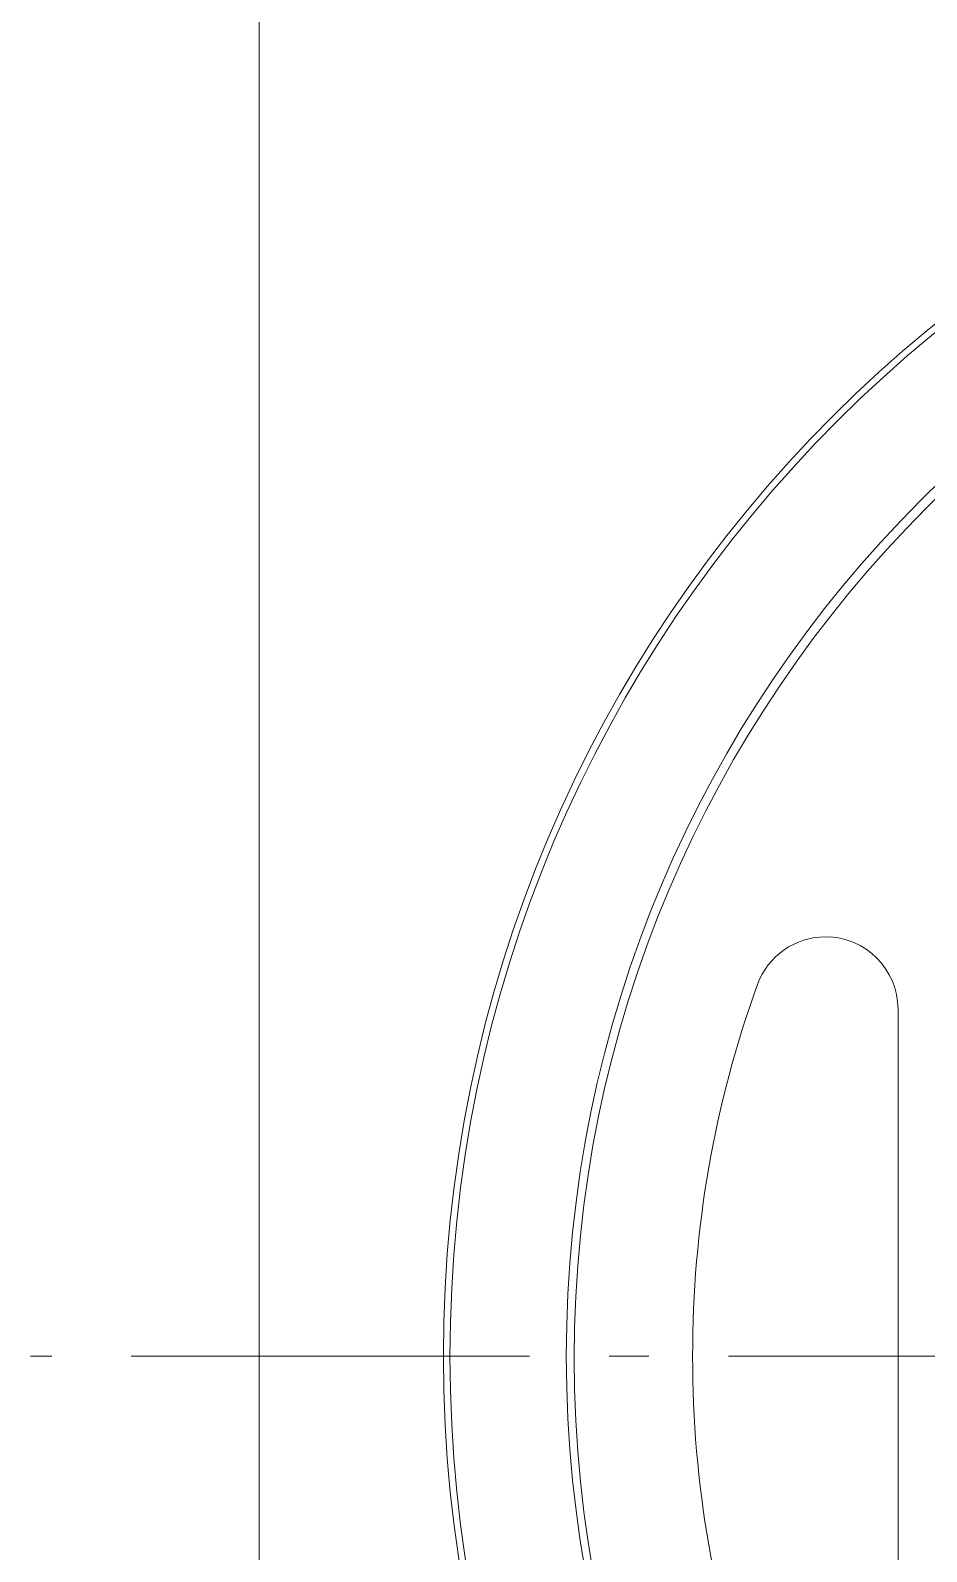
# Model space of a CAD drawing. Header units: millimetres. Extents: x -9564 to 494436, y -140371 to 4257.
# Drawn here: x 9246 to 9280, y -2101.1 to -2043.3 of the extents above; entities that cross this region are included whole.
import ezdxf

# ---------------------------------------------------------------- set-up
doc = ezdxf.new("R2010")
doc.units = ezdxf.units.MM
doc.header["$MEASUREMENT"] = 0
doc.linetypes.add('AI-Linetype-2', pattern=[2.25, 1.5, -0.3, 0.15, -0.3])
doc.linetypes.add('CENTER', pattern=[50.8, 31.75, -6.35, 6.35, -6.35])
for name, color, linetype, lineweight in [('BENDA', 7, 'Continuous', 30), ('BIDANG', 7, 'Continuous', 13), ('CENTER', 9, 'CENTER', 0), ('DINDING', 1, 'Continuous', 20)]:
    doc.layers.add(name, color=color, linetype=linetype, lineweight=lineweight)

# ---------------------------------------------------------------- blocks, each defined once
blk = doc.blocks.new('block 6')
at = {"layer": 'BIDANG', "color": 7, "lineweight": 9}
blk.add_open_spline([(37.4041, 28.0655), (37.4041, 30.5854), (35.3611, 32.6283), (32.8412, 32.6283), (30.3211, 32.6283), (28.2782, 30.5854), (28.2782, 28.0655), (28.2782, 25.5454), (30.3211, 23.5024), (32.8412, 23.5024), (35.3611, 23.5024), (37.4041, 25.5454), (37.4041, 28.0655), (37.4041, 28.0655), (37.4041, 28.0655), (37.4041, 28.0655)], degree=3, knots=[0, 0, 0, 0, 1, 1, 1, 2, 2, 2, 3, 3, 3, 4, 4, 4, 5, 5, 5, 5], dxfattribs=at)
blk = doc.blocks.new('block 7')
at = {"layer": 'BIDANG', "color": 7, "lineweight": 9}
blk.add_open_spline([(37.3659, 28.0655), (37.3659, 30.569), (35.3363, 32.5985), (32.8328, 32.5985), (30.3292, 32.5985), (28.2996, 30.569), (28.2996, 28.0655), (28.2996, 25.5619), (30.3292, 23.5324), (32.8328, 23.5324), (35.3363, 23.5324), (37.3659, 25.5619), (37.3659, 28.0655), (37.3659, 28.0655), (37.3659, 28.0655), (37.3659, 28.0655)], degree=3, knots=[0, 0, 0, 0, 1, 1, 1, 2, 2, 2, 3, 3, 3, 4, 4, 4, 5, 5, 5, 5], dxfattribs=at)
blk = doc.blocks.new('block 270')
at = {"layer": 'CENTER', "color": 7, "linetype": 'AI-Linetype-2', "lineweight": 9}
blk.add_lwpolyline([(32.8412, 21.517), (32.8412, 34.647)], dxfattribs=at)
blk = doc.blocks.new('block 273')
at = {"layer": 'BENDA', "color": 7, "lineweight": 18}
blk.add_open_spline([(34.1488, 31.3784), (34.2994, 31.3784), (34.4217, 31.5006), (34.4217, 31.6513), (34.4217, 31.766), (34.3497, 31.8687), (34.2418, 31.9078)], degree=3, knots=[0, 0, 0, 0, 1, 1, 1, 2, 2, 2, 2], dxfattribs=at)
blk = doc.blocks.new('block 285')
at = {"layer": 'BENDA', "color": 7, "lineweight": 18}
blk.add_open_spline([(32.8412, 23.0728), (35.6078, 23.0728), (37.8506, 25.3156), (37.8506, 28.082), (37.8506, 30.8486), (35.6078, 33.0912), (32.8412, 33.0912)], degree=3, knots=[0, 0, 0, 0, 1, 1, 1, 2, 2, 2, 2], dxfattribs=at)
blk = doc.blocks.new('block 287')
at = {"layer": 'BENDA', "color": 7, "lineweight": 18}
blk.add_lwpolyline([(38.0487, 33.7855), (32.8412, 33.7855)], dxfattribs=at)
blk = doc.blocks.new('block 288')
at = {"layer": 'BENDA', "color": 7, "lineweight": 18}
blk.add_open_spline([(37.8258, 28.082), (37.8258, 30.8348), (35.594, 33.0664), (32.8412, 33.0664), (30.0883, 33.0664), (27.8567, 30.8348), (27.8567, 28.082), (27.8567, 25.329), (30.0883, 23.0976), (32.8412, 23.0976), (35.594, 23.0976), (37.8258, 25.329), (37.8258, 28.082), (37.8258, 28.082), (37.8258, 28.082), (37.8258, 28.082)], degree=3, knots=[0, 0, 0, 0, 1, 1, 1, 2, 2, 2, 3, 3, 3, 4, 4, 4, 5, 5, 5, 5], dxfattribs=at)
blk = doc.blocks.new('block 290')
at = {"layer": 'BENDA', "color": 7, "lineweight": 18}
blk.add_open_spline([(32.8412, 33.0912), (30.0747, 33.0912), (27.8319, 30.8486), (27.8319, 28.082), (27.8319, 25.3156), (30.0747, 23.0728), (32.8412, 23.0728)], degree=3, knots=[0, 0, 0, 0, 1, 1, 1, 2, 2, 2, 2], dxfattribs=at)
blk = doc.blocks.new('block 316')
at = {"layer": 'BENDA', "color": 7, "lineweight": 18}
blk.add_lwpolyline([(32.8412, 31.3784), (31.5335, 31.3784)], dxfattribs=at)
blk = doc.blocks.new('block 318')
at = {"layer": 'BENDA', "color": 7, "lineweight": 18}
blk.add_lwpolyline([(32.8412, 31.3784), (34.1488, 31.3784)], dxfattribs=at)
blk = doc.blocks.new('block 319')
at = {"layer": 'BENDA', "color": 7, "lineweight": 18}
blk.add_open_spline([(32.8412, 32.1522), (32.3636, 32.1532), (31.8895, 32.0704), (31.4405, 31.9078)], degree=3, dxfattribs=at)
blk = doc.blocks.new('block 320')
at = {"layer": 'BENDA', "color": 7, "lineweight": 18}
blk.add_open_spline([(34.2418, 31.9078), (33.7928, 32.0704), (33.3187, 32.1532), (32.8412, 32.1522)], degree=3, dxfattribs=at)
blk = doc.blocks.new('block 321')
at = {"layer": 'BENDA', "color": 7, "lineweight": 18}
blk.add_lwpolyline([(27.6335, 33.7855), (32.8412, 33.7855)], dxfattribs=at)
blk = doc.blocks.new('A$Cc35b3848')
at = {"layer": 'BENDA', "xscale": 0.0403253098287471, "yscale": 0.0403253098287471, "zscale": 0.0403253098287471}
for name in ['block 321', 'block 287', 'block 290', 'block 285', 'block 288', 'block 319', 'block 320', 'block 273', 'block 316', 'block 318']:
    blk.add_blockref(name, (-1.32433, -1.13242), dxfattribs=at)
at = {"layer": 'BIDANG', "xscale": 0.0403253098287471, "yscale": 0.0403253098287471, "zscale": 0.0403253098287471}
for name in ['block 6', 'block 7']:
    blk.add_blockref(name, (-1.32433, -1.13242), dxfattribs=at)
at = {"layer": 'CENTER', "xscale": 0.0403253098287471, "yscale": 0.0403253098287471, "zscale": 0.0403253098287471}
blk.add_blockref('block 270', (-1.32433, -1.13242), dxfattribs=at)

msp = doc.modelspace()

# ---------------------------------------------------------------- block references
at = {"layer": 'DINDING', "xscale": 249.9999529770756, "yscale": 249.9999529770756, "zscale": 249.9999529770756, "rotation": 89.99999999999997}
msp.add_blockref('A$Cc35b3848', (9312.1939, -2093.6462), dxfattribs=at)

doc.saveas('drawing.dxf')
